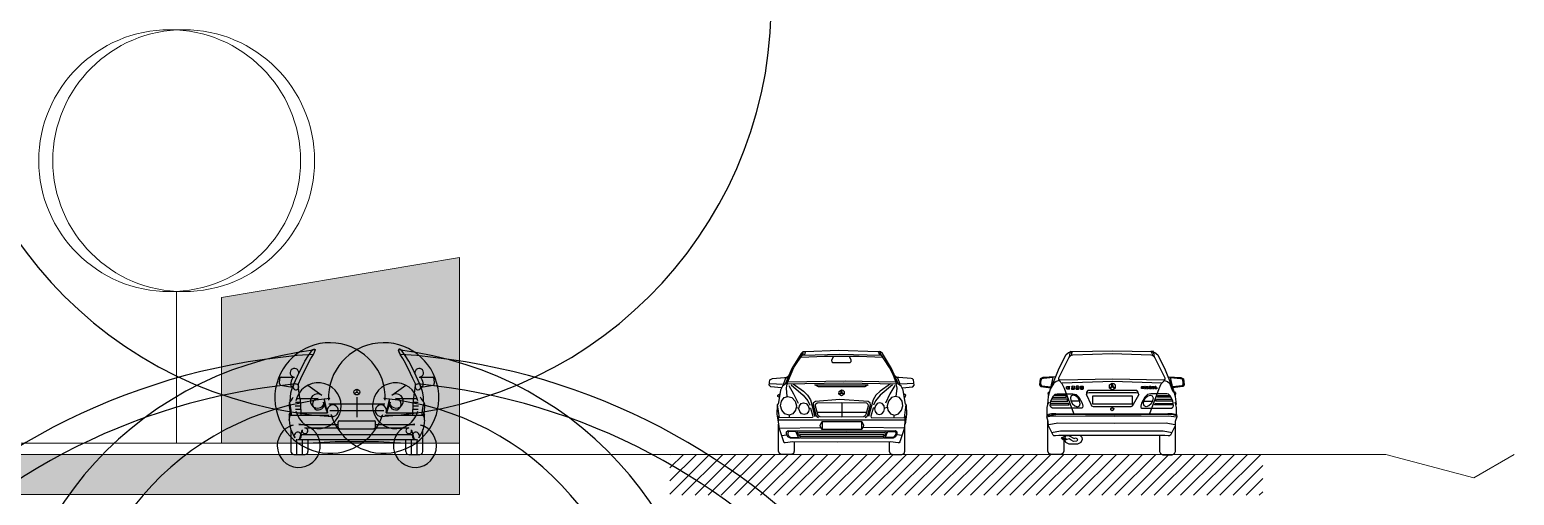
# Model space of a CAD drawing. Header units: metres. Extents: x -686 to 211, y -481 to 125.
# Drawn here: x -450.67 to -430.67, y -382.41 to -376.14 of the extents above; entities that cross this region are included whole.
import ezdxf

# ---------------------------------------------------------------- set-up
doc = ezdxf.new("R2010")
doc.units = ezdxf.units.M
for name, color, linetype in [('SRAFA', 251, 'Continuous'), ('srafy sklo', 252, 'Continuous'), ('stávající stromy', 86, 'Continuous'), ('ZDIVO', 1, 'Continuous')]:
    doc.layers.add(name, color=color, linetype=linetype)

# ---------------------------------------------------------------- blocks, each defined once
blk = doc.blocks.new('SYM_AUTO_MERCEDES_MBE-P')
at = {"color": 7, "linetype": 'Continuous'}
for points in [[(76.5, 98.4), (66.8, 119.2), (54.9, 139.5), (52.1, 141.6), (48.5, 141.8), (-4.8, 143.6), (-48.5, 141.8), (-52.6, 141.6), (-54.9, 139.5), (-67.3, 119.2), (-76.5, 98.4)], [(-49.5, 141.8), (-50.3, 137.5), (-52.6, 137.2), (-52.6, 141.1), (-51.3, 142.3), (-49.5, 141.8)], [(49.5, 141.8), (50.3, 137.5), (52.6, 137.2), (52.3, 141.1), (51.3, 142.3), (49.5, 141.8)], [(-74.2, 98.4), (-64.5, 120.7), (-51.8, 139.8)], [(-54.9, 134.7), (-23.4, 136), (-12.7, 136), (23.4, 136), (54.9, 134.7)], [(-52.6, 137.2), (-2.5, 138.5), (52.6, 137.2)], [(-11.7, 134.7), (-14, 130.6), (-13.5, 128.3), (-11.9, 127.3), (11.2, 127.3), (12.5, 128.6), (12.7, 130.6), (10.7, 134.7)], [(74.2, 98.4), (69.6, 109.8), (64.3, 120.7), (51.6, 139.8)], [(-81.3, 93.5), (-95.8, 94.8), (-97.8, 96.8), (-96.8, 104.2), (-93.5, 105.7), (-77, 107), (-74.7, 107), (-71.9, 109.3)], [(-97.3, 98.9), (-78.5, 98.4), (-75.5, 106.3)], [(72.9, 100.9), (4.3, 102.4), (-73.2, 100.9)], [(81.1, 93.3), (95.8, 94.8), (97.6, 96.8), (96.6, 104.2), (95.3, 105.5), (93.5, 105.7), (76.7, 107), (74.2, 107), (71.7, 109.3)], [(97.3, 98.9), (78.5, 98.4), (75.5, 106.3)], [(84.6, 53.1), (86.7, 70.7), (85.6, 71.4), (85.4, 73.7), (82.6, 90), (79.8, 95.6), (76.5, 98.4), (2.8, 99.6), (-76.5, 98.4), (-80, 95.6), (-82.8, 90), (-85.4, 73.7), (-85.9, 71.4), (-86.9, 70.7), (-84.6, 53.1)], [(-84.6, 80.6), (-86.1, 81.8), (-86.4, 83.4), (-84.1, 84.9)], [(-71.1, 56.7), (-76.7, 58.5), (-80.8, 63), (-82.6, 69.1), (-81.3, 75.5), (-77.8, 80.1), (-72.7, 81.6), (-67.3, 80.1), (-63, 75.5), (-61.2, 69.1), (-62.5, 63), (-65.8, 58.5), (-71.1, 56.7)], [(-73.7, 81.6), (-74.7, 92.8), (-73.7, 98.6)], [(-71.4, 96.6), (-65.1, 85.2), (-59, 72.7)], [(-68.3, 97.3), (-52.1, 83.4), (-45.7, 76), (-42.9, 69.9)], [(-65.6, 98.6), (-51.8, 88.7), (-46.3, 83.4), (-42.4, 77.3), (-36.3, 54.9)], [(35.3, 97.3), (31, 94.8), (-31.5, 94.8), (-36.3, 97.1), (35.6, 97.1)], [(-0.3, 82.4), (-4.1, 84.6), (-3.8, 88.5), (-0.3, 90.7), (1.5, 90.2), (3.3, 88.5), (3.1, 84.6), (-0.3, 82.4)], [(-0.3, 85.7), (-3.6, 84.6), (-1, 86.9), (-0.3, 90.5), (0.2, 86.9), (3.1, 84.6), (-0.3, 85.7)], [(65.6, 98.6), (51.6, 88.7), (46, 83.4), (42.4, 77.3), (39.1, 66.1), (36.1, 54.9)], [(68.4, 97.3), (51.8, 83.4), (45.5, 76), (42.7, 69.9)], [(71.4, 96.6), (64.8, 85.2), (58.9, 72.7)], [(71.1, 56.7), (76.5, 58.5), (80.5, 63), (82.3, 69.1), (81.3, 75.5), (77.5, 80.1), (72.4, 81.6), (67.1, 80.1), (63, 75.5), (61.2, 69.1), (62.2, 63), (65.8, 58.5), (71.1, 56.7)], [(73.4, 81.6), (74.5, 92.8), (73.4, 98.6)], [(84.6, 80.6), (85.9, 81.8), (86.1, 83.4), (84.1, 84.9)], [(-86.9, 70.4), (-87.4, 57.7), (-85.4, 44.3)], [(-43.4, 65.9), (-42.2, 65.9), (-38.9, 55.2), (-39.4, 53.4), (-84.6, 53.1)], [(-61, 66.6), (-57.9, 66.1)], [(-50.6, 57.2), (-54.1, 58.5), (-56.7, 61.3), (-57.9, 65.1), (-56.9, 69.1), (-54.6, 72.2), (-51.6, 73.2), (-48, 72.2), (-45.2, 69.1), (-44.2, 65.1), (-45, 61.3), (-47.3, 58.5), (-50.6, 57.2)], [(-31.5, 53.1), (-33.8, 54.2), (-34.6, 56.4), (-38.1, 69.9), (-38.1, 73.5), (-35.6, 75.5), (-2.5, 77.8), (35.6, 75.5), (37.9, 73.5), (38.1, 69.9), (34.6, 56.4), (33.5, 54.2), (31.5, 53.1)], [(0, 53.9), (-29.7, 54.2), (-31.8, 55.4), (-32.5, 57.2), (-35.6, 68.4), (-35.6, 71.4), (-33.3, 73), (0, 73.7), (33.3, 73), (35.1, 71.4), (35.6, 68.4), (32.5, 57.2), (31.5, 55.4), (29.7, 54.2), (0, 53.9)], [(33, 60), (0, 60), (-33, 60)], [(0, 73.7), (0, 53.9)], [(43.5, 65.9), (42.2, 65.9), (38.9, 55.2), (39.4, 53.4), (84.6, 53.1)], [(50.6, 57.2), (53.9, 58.5), (56.4, 61.3), (57.4, 65.1), (56.9, 69.1), (54.4, 72.2), (51.3, 73.2), (47.8, 72.2), (45.2, 69.1), (44, 65.1), (44.7, 61.3), (47, 58.5), (50.6, 57.2)], [(61, 66.6), (57.9, 66.1)], [(86.9, 70.4), (87.2, 57.7), (85.4, 44.3)], [(85.1, 55.2), (85.1, 47.3), (83.9, 38.2), (78.3, 20.4), (77.3, 19.1), (76, 19.4), (65.8, 20.4), (-6.4, 20.1), (-65.8, 20.4), (-76.2, 19.4), (-77.5, 19.1), (-78.3, 20.4), (-84.1, 38.2), (-85.4, 47.3), (-85.1, 55.2)], [(-64, 20.1), (-64, 7.9), (-65.3, 5.1), (-68.3, 3.6), (-81.1, 3.6), (-84.1, 5.1), (-85.4, 7.9), (-85.4, 44.3)], [(84.6, 49.8), (-0.8, 49.8), (-84.9, 49.8)], [(-70.4, 53.1), (-70.4, 56.7)], [(26.9, 37.4), (26.9, 48.1), (29.2, 43.2), (28.7, 40.7), (26.9, 37.4), (0.8, 37.4), (-26.7, 37.4), (-28.7, 40.7), (-29.2, 43.2), (-26.7, 48.1), (-26.7, 37.4)], [(-26.7, 48.1), (1.3, 48.1), (26.9, 48.1)], [(64, 20.1), (64, 7.9), (65.1, 4.9), (68.1, 3.6), (80.8, 3.6), (83.9, 4.9), (85.1, 7.9), (85.1, 44.3)], [(70.4, 53.1), (70.4, 56.7)], [(-83.8, 38.9), (-28.7, 39.9)], [(-81.3, 29.3), (-74.2, 30)], [(-56.9, 28), (-55.6, 26.7), (-56.7, 25.4), (-69.1, 25.7), (-72.7, 27.5), (-74.4, 30.8), (-74.4, 34.1), (-72.2, 35.9), (6.6, 35.6), (72.2, 35.9), (74.2, 34.1), (74.2, 30.8), (72.2, 27.5), (69.1, 25.7), (56.7, 25.4), (55.7, 26.7), (56.9, 28)], [(-58.2, 26.5), (-62, 34.3), (-72.2, 34.6), (-72.7, 30.8), (-71.4, 28.2), (-69.4, 27), (-58.2, 26.5)], [(60.2, 34.1), (58.4, 29.5), (55.4, 27.7), (12.7, 27.7), (-55.4, 27.7), (-58.4, 29.5), (-60.2, 34.1)], [(-59, 34.6), (-59.5, 35.6)], [(57.7, 32.1), (58.4, 33.3), (-58.4, 33.3), (-57.7, 32.1)], [(56.2, 29), (56.9, 30.3), (-56.9, 30.3), (-56.2, 29)], [(55.1, 25.7), (-0.5, 25.7), (-55.1, 25.7)], [(83.9, 38.9), (28.7, 39.9)], [(58.2, 26.5), (62, 34.3), (72.2, 34.6), (72.7, 30.8), (71.1, 28.2), (69.4, 27), (58.2, 26.5)], [(58.9, 34.6), (59.5, 35.6)], [(81.1, 29.3), (74.2, 30)]]:
    blk.add_lwpolyline(points, dxfattribs=at)
blk = doc.blocks.new('SYM_AUTO_MERCEDES_MBE-Z')
at = {"color": 7, "linetype": 'Continuous'}
for points in [[(-79, 96.3), (-70.6, 117.7), (-60.4, 137.5), (-56.9, 140.8), (-51.8, 142.3), (2.8, 143.3), (54.7, 142.3), (59.5, 140.8), (63.3, 137.5), (73.5, 117.7), (81.8, 96.3)], [(-51.3, 142.3), (-52.8, 140.6), (-53.1, 137.5), (-55.6, 135.2), (-54.1, 142.8), (-51.3, 142.3)], [(54.2, 142.3), (55.4, 140.6), (55.9, 137.5), (58.7, 135.2), (58.2, 140), (56.9, 142.8), (54.2, 142.3)], [(1.8, 139.5), (54.2, 137.8), (57.5, 136.7), (59.5, 133.7), (72.7, 106.8), (73, 104.7), (70.9, 103.7), (2.8, 105), (-68.1, 103.7), (-70.1, 104.7), (-69.8, 106.8), (-56.6, 133.7), (-54.6, 136.7), (-51.3, 137.8), (1.8, 139.5)], [(-74.9, 108.3), (-91.4, 107), (-95, 105.2), (-96, 97.1), (-94, 95.1), (-80.8, 93.5), (-77.5, 107), (-90.7, 106), (-93, 105.7), (-94, 104.2), (-94.5, 99.4), (-94.2, 97.1), (-92.7, 96.1), (-80.8, 94.8)], [(-49.8, 58.7), (-62.2, 92.3), (-65.5, 98.6), (-69.6, 103.2), (-73.7, 101.9), (-76.7, 99.4), (-81.5, 91.5), (-84.3, 81.6), (-85.3, 70.7)], [(68.4, 99.6), (2.6, 101.7), (-65.5, 99.6)], [(52.6, 58.7), (65.3, 92.3), (68.1, 98.6), (72.4, 103.2), (76.3, 101.9), (79.3, 99.4), (84.1, 91.5), (86.9, 81.6), (88.2, 70.7)], [(78, 108.3), (94.6, 107), (97.9, 105.2), (98.9, 97.1), (97.1, 95.1), (83.6, 93.5), (80.6, 107), (93.8, 106), (95.6, 105.7), (96.8, 104.2), (97.3, 99.4), (97.1, 97.1), (95.8, 96.1), (83.6, 94.8)], [(-82.8, 87.9), (-84.6, 85.9), (-83.8, 82.9)], [(-39.1, 66.1), (-78.7, 66.1), (-80.8, 67.1), (-81.5, 69.1), (-80.8, 75.8), (-77.2, 82.6), (-74.9, 84.6), (-72.4, 85.4), (-51, 85.4), (-46.5, 84.4), (-42.9, 80.8), (-38.6, 72.7), (-37.8, 68.6), (-38.1, 66.9), (-39.1, 66.1)], [(-78.2, 80.6), (-59.7, 80.6), (-60.7, 83.1), (-76.7, 83.1)], [(-58.2, 94.6), (-58.2, 94.1), (-57.9, 94.1), (-56.4, 94.1), (-56.1, 93.5), (-56.1, 93), (-58.2, 93), (-58.2, 92.8), (-57.9, 92.3), (-55.1, 92.3), (-56.1, 91.5), (-58.9, 91.5), (-59.7, 92.3), (-59.7, 94.8), (-58.9, 95.3), (-56.1, 95.3), (-55.1, 94.6), (-58.2, 94.6)], [(-44.7, 67.9), (-42.2, 69.1), (-41.1, 71.9), (-41.9, 75.8), (-43.9, 79.6), (-47.5, 82.6), (-50.8, 83.6), (-53.3, 82.6), (-54.3, 79.6), (-53.8, 75.8), (-51.6, 71.9), (-48.3, 69.1), (-44.7, 67.9)], [(-48.8, 95.1), (-49.5, 95.3), (-51.8, 95.6), (-52.8, 94.8), (-52.6, 94.3), (-50.5, 94.3), (-50.5, 94.1), (-52.1, 93.5), (-53.1, 92.5), (-53.1, 91.8), (-52.8, 91.5), (-49.5, 91.5), (-48.5, 92.3), (-51.3, 92.3), (-51.6, 92.3), (-51.3, 92.8), (-49.5, 93.3), (-48.5, 94.1), (-48.8, 95.1)], [(-42.9, 95.1), (-43.7, 95.6), (-46, 95.6), (-47, 94.8), (-46.7, 94.3), (-44.7, 94.3), (-44.7, 94.1), (-46.2, 93.5), (-47.2, 92.5), (-47.2, 91.8), (-46.7, 91.5), (-43.7, 91.5), (-42.7, 92.3), (-45.5, 92.3), (-45.7, 92.5), (-45.5, 92.8), (-43.7, 93.3), (-42.7, 94.1), (-42.9, 95.1)], [(-41.1, 92.3), (-40.4, 91.5), (-37.6, 91.5), (-36.6, 92), (-36.6, 94.8), (-37.3, 95.3), (-40.6, 95.3), (-41.1, 94.6), (-41.1, 92.3)], [(-39.4, 92.3), (-39.6, 92.8), (-39.6, 94.1), (-39.6, 94.6), (-38.6, 94.6), (-38.1, 94.1), (-38.1, 92.8), (-38.6, 92.3), (-39.4, 92.3)], [(-32.5, 83.9), (-26.9, 71.2), (-25.9, 69.1), (-23.9, 68.1), (27.5, 68.1), (29.3, 69.1), (30.5, 71.2), (37.6, 83.9), (37.1, 87.4), (35.1, 89.5), (-31, 89.5), (-32.8, 87.4), (-32.5, 83.9)], [(-32.5, 83.9), (-31.7, 86.4), (-29.2, 87.2), (34.3, 87.2), (36.6, 86.4), (37.6, 83.9)], [(-24.1, 71.4), (-24.1, 82.4), (28.7, 82.4), (28.7, 71.4), (-24.1, 71.4)], [(2.1, 90.7), (-1.7, 93), (-1.7, 97.3), (2.1, 99.6), (4.1, 99.1), (5.9, 97.3), (5.9, 93), (4.3, 91.5), (2.1, 90.7)], [(2.1, 94.3), (-1.5, 93), (1.6, 95.6), (2.1, 99.4), (2.8, 95.6), (5.6, 93), (2.1, 94.3)], [(42, 66.1), (81.6, 66.1), (83.4, 67.1), (84.4, 69.1), (83.6, 75.8), (80.1, 82.6), (77.8, 84.6), (75.5, 85.4), (54.2, 85.4), (49.3, 84.4), (46, 80.8), (41.4, 72.7), (40.4, 68.6), (40.7, 66.9), (42, 66.1)], [(41.4, 92.3), (41.4, 94.8), (41.7, 95.3), (44, 95.3), (44.8, 94.6), (44.8, 93), (44, 92.3), (41.4, 92.3)], [(42.7, 93), (43.2, 93), (43.7, 93.3), (43.7, 94.1), (43.5, 94.3), (42.7, 94.3), (42.7, 93)], [(47.8, 67.9), (45, 69.1), (44, 71.9), (44.5, 75.8), (46.8, 79.6), (50.1, 82.6), (53.4, 83.6), (55.9, 82.6), (57.2, 79.6), (56.4, 75.8), (54.4, 71.9), (51.1, 69.1), (47.8, 67.9)], [(47, 94.8), (46.5, 95.1), (45.8, 95.1), (45.5, 94.8), (45.5, 92.3), (46.5, 92.3), (47, 92.5), (47, 94.8)], [(48.8, 94.6), (48.8, 94.1), (48.8, 93.8), (50.1, 93.8), (50.3, 93.5), (50.3, 93.3), (48.8, 93.3), (48.8, 93), (48.8, 92.8), (50.8, 92.8), (50.3, 92), (48.1, 92), (47.5, 92.8), (47.5, 94.6), (48.1, 95.1), (50.3, 95.1), (50.8, 94.6), (48.8, 94.6)], [(54.9, 94.6), (54.2, 95.1), (52.4, 95.1), (51.9, 94.8), (51.6, 94.6), (52.1, 93.5), (53.6, 93.3), (53.6, 93), (53.4, 93), (51.9, 93), (51.6, 92.8), (52.1, 92.3), (54.2, 92.3), (54.9, 92.5), (54.9, 93.3), (54.4, 93.8), (53.1, 94.1), (52.9, 94.6), (54.9, 94.6)], [(56.7, 94.6), (56.7, 94.1), (56.9, 93.8), (58.2, 93.8), (58.2, 93.5), (58.2, 93.3), (56.7, 93.3), (56.7, 93), (56.9, 92.8), (59, 92.8), (58.2, 92), (56.2, 92), (55.7, 92.8), (55.7, 94.6), (55.9, 95.1), (58.2, 95.1), (59, 94.6), (56.7, 94.6)], [(62.8, 93), (61, 93), (61, 94.8), (60.8, 95.1), (60, 95.1), (59.7, 94.8), (59.7, 92.5), (60.3, 92.3), (62, 92.3), (62.8, 93)], [(81.3, 80.6), (62.8, 80.6), (63.6, 83.1), (79.6, 83.1)], [(85.9, 86.4), (84.1, 87.7), (82.9, 91), (79.8, 99.1)], [(85.7, 87.9), (87.4, 85.9), (86.9, 82.9)], [(-83.6, 74.2), (-85.3, 70.9), (-85.9, 66.6), (-85.9, 57.2), (-80, 58.7), (-73.9, 58.7), (5.4, 58.2), (76.8, 58.7), (82.6, 58.7), (88.7, 57.2), (88.7, 66.6), (86.7, 74.2)], [(-81.3, 70.2), (-55.9, 70.2), (-56.9, 72.4), (-81.3, 72.4)], [(-80.8, 75.5), (-57.9, 75.5), (-58.7, 78), (-79.8, 78)], [(-41.9, 75.5), (-53.3, 75.5)], [(2.1, 62.3), (0, 63.6), (0.3, 65.6), (2.1, 66.9), (4.1, 65.6), (3.8, 63.6), (2.1, 62.3)], [(45, 75.5), (56.4, 75.5)], [(84.4, 70.2), (58.7, 70.2), (59.7, 72.4), (84.4, 72.4)], [(83.6, 75.5), (60.8, 75.5), (61.8, 78), (82.6, 78)], [(-85.9, 57.2), (-86.1, 54.2)], [(4.1, 29), (-70.1, 29), (-74.4, 28.5), (-76.5, 28.5), (-77.7, 29.5), (-83.8, 42.2), (-84.3, 47.8), (-86.1, 54.2), (-80.3, 55.7), (-74.2, 55.7), (5.6, 55.2), (77.3, 55.7), (89, 54.2), (86.9, 47.8), (86.7, 42.2), (80.6, 29.5), (79.1, 28.7), (77.3, 28.7), (73, 29), (4.1, 29)], [(89, 55.7), (82.9, 57.2), (77, 57.2), (5.6, 56.7), (-74.2, 57.2), (-85.9, 55.7)], [(-63.2, 25.7), (-63.2, 7.9), (-64.5, 4.9), (-67.6, 3.6), (-80.3, 3.6), (-83.3, 4.9), (-84.6, 7.9), (-84.6, 48.3)], [(-83.3, 44), (-71.4, 46.3), (5.6, 45.5), (74.5, 46.3), (86.2, 44)], [(65.8, 28.7), (65.8, 7.7), (67.1, 4.9), (70.2, 3.3), (82.9, 3.3), (85.7, 4.9), (87.2, 7.7), (87.2, 48.3)], [(88.7, 57.2), (89, 54.2)], [(-79.8, 33.3), (-67.8, 35.3), (5.6, 35.6), (70.7, 35.3), (82.6, 33.3)], [(-59.2, 23.9), (-62, 22.9), (-64, 23.2), (-66.3, 24.9), (-65.5, 26.5), (-60.7, 29.3), (-56.1, 28.5), (-49.5, 25.2), (-47.5, 26), (-45.5, 25.2), (-44.7, 23.4), (-45.5, 21.6), (-50.3, 20.9), (-53.3, 22.9), (-56.1, 24.7), (-59.2, 23.9)], [(-65.8, 25.7), (-62, 26), (-59.9, 23.7)], [(-41.1, 29), (-39.1, 27), (-38.3, 23.9), (-40.4, 19.6), (-44.7, 17.6), (-56.1, 17.6), (-60.7, 19.6), (-62.5, 23.9), (-61, 28)]]:
    blk.add_lwpolyline(points, dxfattribs=at)
blk = doc.blocks.new('SYM_AUTO_MERCEDES_MB100-V')
at = {"color": 7, "linetype": 'Continuous'}
for p, q in [((58.3, 134.9), (56, 140.6)), ((-104.3, 95.4), (-103.9, 102.4)), ((-101.9, 104.2), (-84.1, 104.2)), ((84, 104.2), (101.9, 104.2)), ((103.8, 102.4), (104.3, 95.4)), ((-102.7, 93.4), (-86.5, 90.7)), ((-66, 93.4), (-47.2, 79.7)), ((0, 84), (-3.4, 82)), ((0, 87.8), (0, 84)), ((0, 84), (3.3, 82)), ((47.2, 79.7), (66, 93.4)), ((86.5, 90.7), (102.7, 93.4)), ((-83, 65.6), (-75.8, 65.6)), ((-82.6, 70.5), (-76, 70.5)), ((-82.6, 60.8), (-75.5, 60.8)), ((-78.5, 75.3), (-52, 75.3)), ((-76.3, 75.3), (-75.3, 56)), ((-39.7, 56.2), (-44.8, 70.2)), ((-39.7, 56.2), (-43.4, 73.9)), ((-37.9, 68), (37.9, 68)), ((0, 76.9), (0, 50.2)), ((43.4, 73.9), (39.6, 56.2)), ((44.7, 70.2), (39.7, 56.2)), ((52, 75.3), (78.5, 75.3)), ((75.3, 56), (76.2, 75.3)), ((75.5, 60.8), (82.6, 60.8)), ((75.8, 65.6), (83, 65.6)), ((76, 70.5), (82.6, 70.5)), ((-91, 53.6), (-89.8, 55.6)), ((-91, 53.6), (-91, 46.3)), ((-88.1, 53.1), (-91, 53.6)), ((-88.1, 53.1), (-37.5, 53.1)), ((-79.3, 56), (-39.6, 56)), ((-78.2, 40.5), (-25.1, 40.5)), ((-75.3, 56), (-75.3, 53.1)), ((-36.4, 59.1), (36.4, 59.1)), ((-25.1, 36.7), (-25.1, 43.4)), ((-23.2, 45.4), (23.2, 45.4)), ((25.1, 36.7), (25.1, 43.4)), ((25.1, 40.5), (78.2, 40.5)), ((37.5, 53.1), (88.2, 53.1)), ((39.6, 56), (79.3, 56)), ((75.3, 53.1), (75.3, 56)), ((91, 53.6), (88.1, 53.1)), ((89.8, 55.6), (91, 53.6)), ((91, 46.3), (91, 53.6)), ((-85.7, 39.5), (-90.1, 38.4)), ((-88.8, 33.4), (-88.8, 3.9)), ((-81.2, 20.6), (-81.2, 0)), ((-79.5, 20.3), (79.5, 20.3)), ((-77.2, 20.3), (-73.6, 32.9)), ((-75.3, 27), (75.3, 27)), ((-73.6, 20.3), (-73.6, 0)), ((-69.9, 35.7), (-25.1, 35.7)), ((-66, 20.3), (-66, 3.9)), ((-23.2, 34.7), (23.2, 34.7)), ((24.8, 35.7), (69.9, 35.7)), ((66, 3.9), (66, 20.3)), ((73.6, 32.9), (77.2, 20.3)), ((73.6, 0), (73.6, 20.3)), ((81.1, 0), (81.1, 20.6)), ((90.1, 38.4), (85.7, 39.6)), ((88.7, 3.9), (88.7, 33.4)), ((-84.9, 0), (-69.8, 0)), ((-66, 15.4), (-29.1, 17.4)), ((-29.1, 17.4), (29.1, 17.4)), ((29.1, 17.4), (66, 15.4)), ((69.8, 0), (84.9, 0))]:
    blk.add_line(p, q, dxfattribs=at)
for points in [[(-84.7, 94.6), (-77.6, 110.2), (-73.9, 117.9), (-69.9, 125.5), (-65.1, 133.3), (-59.8, 140.9)], [(-78.8, 95.2), (-75.6, 102.2), (-72.3, 109.2), (-65.3, 122.9), (-63.7, 126), (-61.9, 129.1), (-60.1, 131.9), (-58.4, 134.7), (-57.1, 137.6), (-56, 140.6)], [(-59.8, 140.9), (-59.1, 141.5), (-58, 141.8), (-57, 141.8), (-56.3, 141.4), (-56.1, 141), (-56, 140.6)], [(59.8, 140.9), (59.1, 141.5), (58, 141.8), (57, 141.8), (56.3, 141.4), (56.1, 141), (56, 140.6)], [(78.8, 95.2), (75.6, 102.2), (72.3, 109.2), (65.3, 122.9), (63.7, 126), (61.9, 129.1), (60.1, 131.9), (58.4, 134.7), (57.1, 137.6), (56, 140.6)], [(84.7, 94.6), (77.6, 110.2), (73.9, 117.9), (69.9, 125.5), (65.1, 133.3), (59.8, 140.9)], [(-85.1, 104.2), (-86.5, 102.6), (-87.6, 100.8), (-88.3, 98.8), (-88.9, 96.6), (-89.1, 94.1), (-88.9, 93), (-88.4, 92.1), (-87.5, 91.3), (-86.5, 90.7)], [(85.1, 104.2), (86.5, 102.6), (87.6, 100.8), (88.3, 98.8), (88.9, 96.6), (89.1, 94.1), (88.9, 93), (88.4, 92.1), (87.5, 91.3), (86.5, 90.7)], [(-89.8, 71.3), (-89.6, 77.2), (-88.8, 83), (-88.1, 86), (-87.1, 88.9), (-84.7, 94.6)], [(-76.8, 75.3), (-77.2, 80.3), (-78, 85.2), (-78.7, 90.2), (-78.8, 92.7), (-78.8, 95.2)], [(76.8, 75.3), (77.2, 80.3), (78, 85.2), (78.7, 90.2), (78.8, 92.7), (78.8, 95.2)], [(89.8, 71.3), (89.6, 77.2), (88.8, 83), (88.1, 86), (87.1, 88.9), (84.7, 94.6)], [(-90.7, 69.5), (-91, 67.1), (-91, 64.6), (-90.5, 59.7), (-90, 56.5), (-89.3, 53.3)], [(-90.7, 69.5), (-89.6, 71.5), (-88.2, 73.3), (-86.8, 75.2), (-85.9, 77.2)], [(-88.1, 53.1), (-88.4, 59), (-89.4, 64.9), (-90, 67.2), (-90.7, 69.5)], [(90.7, 69.5), (89.6, 71.5), (88.2, 73.3), (86.8, 75.2), (85.9, 77.2)], [(88.1, 53.1), (88.4, 59), (89.4, 64.9), (90, 67.2), (90.7, 69.5)], [(90.7, 69.5), (91, 67.1), (91, 64.6), (90.5, 59.7), (90, 56.5), (89.3, 53.3)], [(-91, 46.3), (-90.9, 48.4), (-90.5, 50.6), (-90.1, 51.6), (-89.3, 52.7), (-88.8, 53), (-88.1, 53.1)], [(-91, 46.3), (-90.8, 42.4), (-90.2, 38.5), (-89.2, 34.6), (-87.8, 30.9), (-85.9, 26.6), (-83.6, 22.5)], [(91, 46.3), (90.8, 42.4), (90.2, 38.5), (89.2, 34.6), (87.8, 30.9), (85.9, 26.6), (83.6, 22.5)], [(91, 46.3), (90.9, 48.4), (90.5, 50.6), (90.1, 51.6), (89.3, 52.7), (88.8, 53), (88.1, 53.1)]]:
    blk.add_lwpolyline(points, dxfattribs=at)
blk.add_circle((0, 84), 3.86, dxfattribs=at)
for centre, radius, start, end in [((0, -335.2), 479.1, 83.2902, 96.7098), ((0, -747.4), 884.1, 86.2131, 93.787), ((-101.9, 102.3), 1.93, 90.0139, 176.001), ((-84.1, 110), 5.79, 269.9969, 331.0453), ((84, 110), 5.79, 208.898, 270.0032), ((101.9, 102.3), 1.93, 3.999, 89.9861), ((-102.4, 95.3), 1.93, 176, 260.2481), ((-82.2, 91), 3.86, 95.5893, 144.3447), ((0, -748.9), 847.8, 84.4077, 95.5894), ((82.2, 91), 3.86, 35.6553, 84.4107), ((102.4, 95.3), 1.93, 279.7519, 364), ((-52.1, 65.6), 30.9, 167.6486, 193.9434), ((-78.5, 71.4), 3.86, 89.9996, 167.6485), ((-52, 67.6), 7.72, 19.9999, 89.9998), ((-52.9, 71.9), 9.65, 11.9999, 54), ((-36.3, 73.2), 1.93, 95.4998, 182.1629), ((36.1, 76), 74.4, 182.1625, 197.3586), ((0, -304), 380.9, 84.4999, 95.5), ((-36.1, 76), 74.4, 342.6414, 357.8375), ((36.3, 73.2), 1.93, 357.8371, 444.5002), ((52.9, 71.9), 9.65, 126.0001, 168.0001), ((52, 67.6), 7.72, 90.0002, 160), ((78.5, 71.4), 3.86, 12.3515, 90.0004), ((52.1, 65.6), 30.9, 346.0566, 372.3514), ((-78.2, 11.6), 29, 90, 105), ((-79.3, 58.9), 2.9, 193.9435, 270.0001), ((-32.4, 58.9), 7.72, 200.0001, 266.6262), ((-31.2, 54.9), 3.86, 197.3589, 266.7713), ((0, 608.6), 558.4, 266.6262, 273.229), ((-23.2, 43.4), 1.93, 90, 180), ((23.2, 43.4), 1.93, 0, 90), ((31.2, 54.9), 3.86, 273.2287, 342.6411), ((32.4, 58.9), 7.72, 273.3739, 339.9999), ((78.2, 11.6), 29, 75, 90), ((79.3, 58.9), 2.9, 269.9999, 346.0565), ((-79.5, 25.1), 4.83, 212.4715, 270.0004), ((-69.9, 31.9), 3.86, 89.9999, 163.9999), ((-23.2, 36.7), 1.93, 180, 270), ((23.2, 36.7), 1.93, 270, 360), ((69.9, 31.9), 3.86, 16, 90.0001), ((79.5, 25.1), 4.83, 269.9997, 327.5285), ((-84.9, 3.9), 3.86, 180, 270), ((-69.8, 3.9), 3.86, 270, 360), ((69.8, 3.9), 3.86, 180, 269.9999), ((84.9, 3.9), 3.86, 270, 360)]:
    blk.add_arc(centre, radius, start, end, dxfattribs=at)

msp = doc.modelspace()

# ---------------------------------------------------------------- hatches: boundary and pattern name
at = {"layer": 'SRAFA', "linetype": 'Continuous'}
msp.add_hatch(color=256, dxfattribs=at).paths.add_polyline_path([(-444.88, -381.862), (-544.191, -381.862), (-544.191, -382.401), (-444.88, -382.401)])
h = msp.add_hatch(dxfattribs=at)
h.set_pattern_fill('ANSI31', color=256, angle=149.9014, style=0)
h.set_pattern_definition([(225, (-501.04072, -726.18064), (0.088388348, -0.088388348), [])])
h.paths.add_polyline_path([(-442.043, -381.862), (-434.057, -381.862), (-434.057, -382.412), (-442.043, -382.412)])
at = {"layer": 'srafy sklo', "linetype": 'Continuous', "lineweight": 0}
msp.add_hatch(color=253, dxfattribs=at).paths.add_polyline_path([(-448.086, -381.712), (-444.88, -381.712), (-444.88, -379.212), (-448.086, -379.749)])

# ---------------------------------------------------------------- linework, layer by layer
at = {"layer": 'SRAFA', "linetype": 'Continuous', "lineweight": 0}
msp.add_lwpolyline([(-444.88, -381.862), (-544.191, -381.862), (-544.191, -382.401), (-444.88, -382.401)], close=True, dxfattribs=at)
at = {"layer": 'srafy sklo', "color": 253, "linetype": 'Continuous', "lineweight": 0}
for p, q in [((-448.086, -379.749), (-444.88, -379.212)), ((-444.88, -381.712), (-444.88, -379.212)), ((-448.086, -381.712), (-448.086, -379.749))]:
    msp.add_line(p, q, dxfattribs=at)
at = {"layer": 'stávající stromy', "linetype": 'Continuous', "lineweight": 0}
msp.add_line((-448.689, -379.668), (-448.689, -381.712), dxfattribs=at)
for centre in [(-448.783, -377.907), (-448.594, -377.907)]:
    msp.add_circle(centre, 1.763, dxfattribs=at)
at = {"layer": 'ZDIVO', "linetype": 'Continuous', "lineweight": 0}
for p, q in [((-531.691, -381.712), (-444.88, -381.712)), ((-444.88, -381.712), (-444.88, -381.862)), ((-444.88, -381.862), (-432.398, -381.862)), ((-432.398, -381.862), (-431.215, -382.176)), ((-431.215, -382.176), (-430.669, -381.862))]:
    msp.add_line(p, q, dxfattribs=at)

# ---------------------------------------------------------------- block references
at = {"linetype": 'Continuous', "lineweight": 0, "xscale": 0.009999999776482589, "yscale": 0.01000000029000603, "zscale": 0.009999999999999998, "rotation": 359.999997998968}
for name, p in [('SYM_AUTO_MERCEDES_MB100-V', (-446.261, -381.862)), ('SYM_AUTO_MERCEDES_MBE-P', (-439.728, -381.898)), ('SYM_AUTO_MERCEDES_MBE-Z', (-436.105, -381.898))]:
    msp.add_blockref(name, p, dxfattribs=at)

doc.saveas('drawing.dxf')
